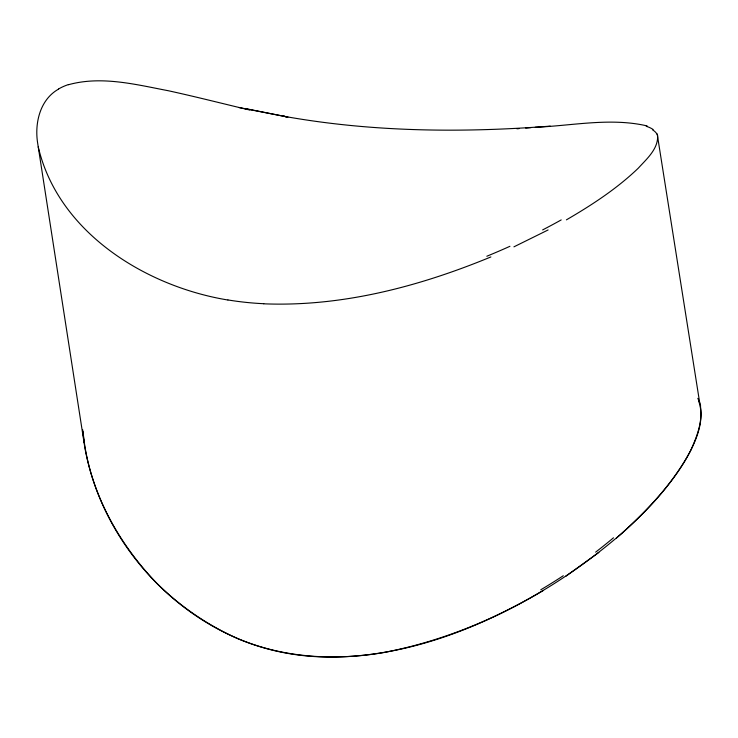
<?xml version="1.0" encoding="UTF-8"?>
<svg xmlns="http://www.w3.org/2000/svg" width="738" height="738" viewBox="0 0 738 738"><rect width="100%" height="100%" fill="white"/><g stroke="black" fill="none" stroke-linecap="round" stroke-linejoin="round"><path stroke-width="1.11" d="M616.534 537.974C642.374 515.613 666.626 490.77 684.587 461.518C694.237 444.959 703.508 425.927 700.427 406.223M598.878 552.411L565.742 576.304M58.551 89.123C39.861 99.639 34.455 123.421 37.675 143.264L84.861 447.735C102.886 546.655 183.513 632.752 282.829 652.475A161.013 106.051 1.5 0 0 318.816 656.792C398.428 659.883 475.706 630.501 543.297 590.483M566.415 219.85C591.904 204.998 616.894 188.707 638.259 168.209C646.571 159.039 658.434 148.928 657.613 135.395A388.363 60.931 -21 0 0 652.475 129.796M548.103 229.961L513.925 246.843M490.881 256.944C419.129 286.556 341.897 306.943 263.743 303.807M68.385 84.741C101.3 75.59 135.718 84.51 168.329 90.737C195.57 96.678 222.572 103.606 249.693 110.017M535.29 127.287C572.328 125.737 610.474 117.379 647.125 125.921M525.677 128.08L531.074 127.637M516.932 128.781L519.146 128.606M550.234 126.124C461.084 132.978 370.937 132.019 282.746 116.069L287.755 117.038L244.915 108.477M227.913 300.015C145.672 286.482 58.256 232.581 38.228 146.844M238.835 107.499L287.755 117.038M698.535 400.688C704.725 417.238 697.53 435.208 690.731 450.457C673.766 482.458 648.564 509.054 621.959 533.233C553.915 591.968 471.711 635.888 382.985 652.678C334.406 660.879 283.623 657.835 237.867 638.702C207.47 625.178 179.841 606.184 156.262 582.734C117.139 541.738 88.034 488.805 83.108 431.712M657.207 134.012L699.808 403.483M84.067 442.597L82.721 429.876M697.816 398.354A389.673 117.831 -22 0 1 700.639 406.14M613.472 537.808A636.94 242.903 -12.2 0 1 595.631 552.135M563.288 575.732A555.631 238.817 -8.6 0 1 540.788 589.773M263.752 303.715A160.995 80.829 0.9 0 1 227.959 299.942M58.468 89.049A499.829 133.772 38.1 0 1 68.265 84.639M646.239 126.29A404.304 63.081 -20.9 0 1 653.139 129.528M561.212 219.915A635.317 153.421 -10.4 0 1 542.624 229.915M509.93 246.298A555.05 159.104 -7.1 0 1 486.803 256.252"/></g></svg>
